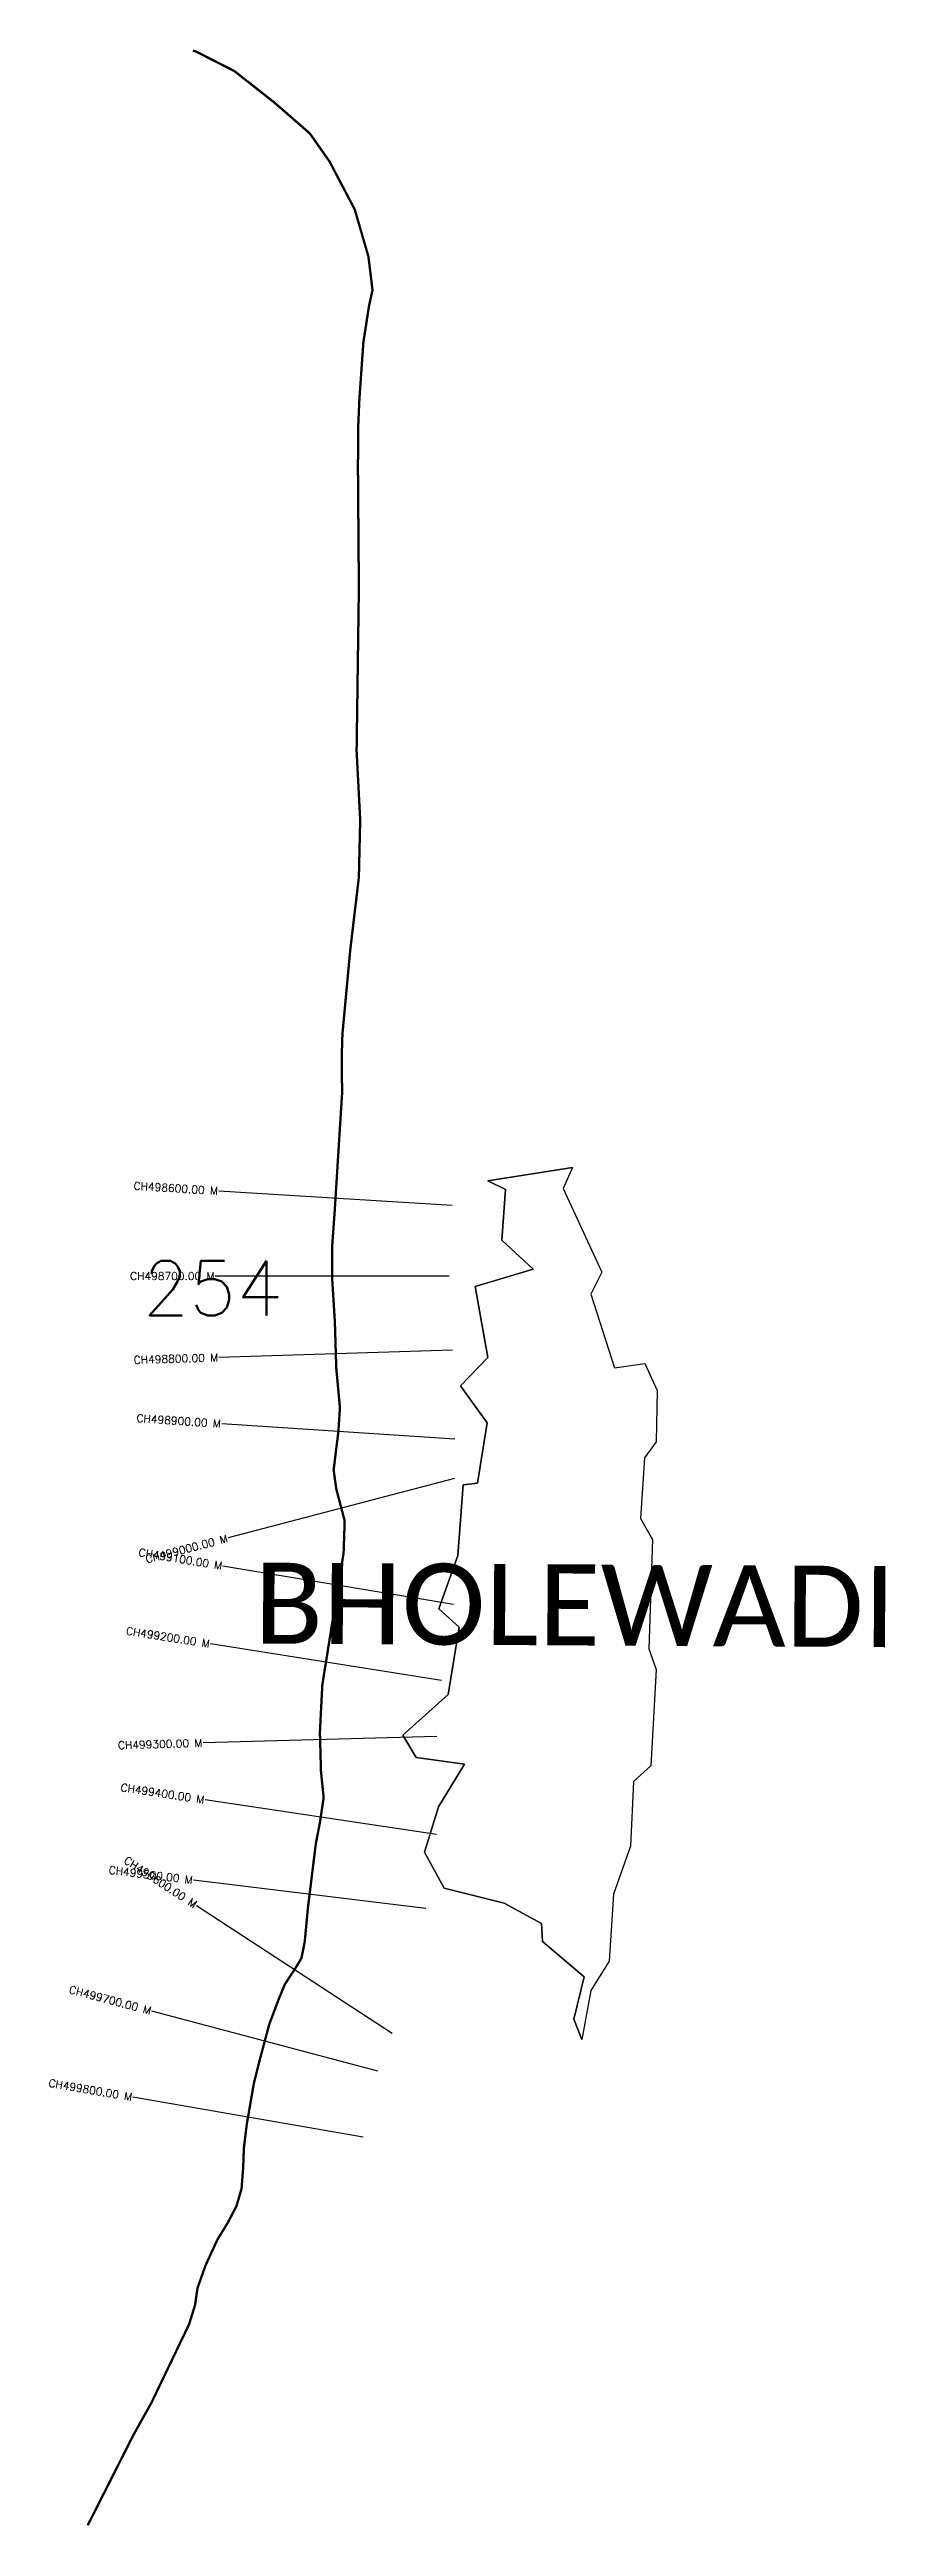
# Model space of a CAD drawing. Header units: metres. Extents: x 317508 to 318580, y 1885910 to 1889090.
import ezdxf
from ezdxf.enums import TextEntityAlignment as Align

# ---------------------------------------------------------------- set-up
doc = ezdxf.new("R2010")
doc.units = ezdxf.units.M
for name, color, linetype in [('CS', 134, 'Continuous'), ('CSMark', 6, 'Continuous'), ('NATURALLY PROTECTED', 3, 'Continuous'), ('village', 3, 'Continuous'), ('VILLAGE NAME', 250, 'Continuous')]:
    doc.layers.add(name, color=color, linetype=linetype)
doc.styles.get("Standard").update_dxf_attribs({"font": 'simplex.shx'})

msp = doc.modelspace()

# ---------------------------------------------------------------- linework, layer by layer
at = {"color": 6, "flags": 128}
msp.add_lwpolyline([(318178.6, 1887654.7), (318166.4, 1887627.7)], dxfattribs=at)
at = {"layer": 'CS'}
for p, q in [((318024.2, 1887605.7), (317724.8, 1887624.4)), ((318020.3, 1887515.2), (317720.3, 1887515.2)), ((318024.8, 1887419.9), (317725, 1887410.8)), ((318027.8, 1887305.7), (317728.5, 1887325.7)), ((318027.1, 1887255.2), (317736.9, 1887179)), ((318026, 1887093.5), (317730.1, 1887142.9)), ((318010.4, 1886996), (317714.1, 1887043)), ((318004.7, 1886924), (317704.8, 1886915.9)), ((318003.9, 1886798.1), (317707.2, 1886842.7)), ((317990.2, 1886703.3), (317692.4, 1886739.7)), ((317947.4, 1886542.7), (317696.3, 1886706.9)), ((317928.7, 1886494.3), (317638.8, 1886571.6)), ((317910.1, 1886409.8), (317614.5, 1886460.9))]:
    msp.add_line(p, q, dxfattribs=at)
at = {"layer": 'NATURALLY PROTECTED', "const_width": 3, "flags": 128}
msp.add_lwpolyline([(317691.5, 1889088.4), (317695.2, 1889087.6), (317744.9, 1889062.2), (317795.7, 1889022.2), (317841.6, 1888982.2), (317867, 1888946), (317899.2, 1888884.6), (317916.8, 1888824), (317922, 1888781.1), (317917.4, 1888760.1), (317910.3, 1888714), (317905.2, 1888641.6), (317903.8, 1888609.5), (317903.3, 1888554.4), (317904.5, 1888398.7), (317901.6, 1888189.4), (317906.2, 1888100.7), (317904.5, 1888027.3), (317893.5, 1887934.5), (317883.4, 1887826), (317882.5, 1887796.1), (317883, 1887750), (317880, 1887702.8), (317873.5, 1887598.8), (317870.3, 1887554.5), (317870.3, 1887511.1), (317873.7, 1887456.3), (317875.5, 1887397.1), (317880.2, 1887345.9), (317878.2, 1887315.5), (317872.1, 1887266.3), (317875.5, 1887242), (317886.3, 1887200.9), (317884.9, 1887159.5), (317876.2, 1887107), (317867.4, 1887051.7), (317857.6, 1886990.2), (317854.5, 1886929.4), (317855.9, 1886879.4), (317859.3, 1886845.5), (317854.7, 1886814.7), (317849.2, 1886785.9), (317839, 1886702.9), (317835.1, 1886661), (317830.9, 1886639.7), (317823.2, 1886626.8), (317809.5, 1886605.9), (317800.9, 1886585), (317789.4, 1886554.2), (317777.4, 1886509.2), (317769.7, 1886478.4), (317760.7, 1886426.3), (317756.9, 1886394.9), (317756.1, 1886371), (317754, 1886343.6), (317747.5, 1886321.3), (317736.8, 1886300.7), (317722.9, 1886277.9), (317707.6, 1886244.6), (317697.4, 1886215.7), (317694.4, 1886194.4), (317686.7, 1886169.5), (317671.4, 1886137.6), (317638.3, 1886068.6), (317615.3, 1886027.4), (317558.4, 1885914.9), (317556.5, 1885911.4)], dxfattribs=at)
at = {"layer": 'village', "color": 6}
for points in [[(318287.4, 1887368.2, 0), (318286, 1887302.4, 0), (318270.8, 1887281.8, 0), (318265.8, 1887204.2, 0), (318281.3, 1887176.9, 0), (318276.6, 1887036.5, 0), (318285.9, 1887010.1, 0), (318279.2, 1886886.3, 0), (318256.8, 1886866.3, 0), (318252.8, 1886783.3, 0), (318231, 1886721.8, 0), (318225.6, 1886635.7, 0), (318202, 1886597.8, 0), (318190.6, 1886535.3, 0), (318180.2, 1886561, 0), (318193.5, 1886615.5, 0), (318139.9, 1886660.8, 0), (318138.7, 1886683.9, 0), (318090.8, 1886710.2, 0), (318013.9, 1886729.2, 0), (317988.5, 1886775.4, 0), (318006.5, 1886833.8, 0), (318040.1, 1886888.6, 0), (317978, 1886897, 0), (317960.9, 1886926, 0), (318019.1, 1886977.9, 0), (318033.1, 1887064.5, 0), (318007.2, 1887087.8, 0), (318031.5, 1887156.6, 0), (318038.2, 1887247.2, 0), (318056.6, 1887249.4, 0), (318069.3, 1887326.9, 0), (318034.8, 1887374.2, 0), (318070.1, 1887410.6, 0), (318053.6, 1887501.7, 0), (318127.9, 1887523.9, 0), (318088, 1887561.5, 0), (318092.5, 1887626.5, 0), (318069.9, 1887637.3, 0), (318178.6, 1887654.7, 0)], [(318178.6, 1887654.7, 0), (318069.9, 1887637.3, 0)], [(318069.9, 1887637.3, 0), (318092.5, 1887626.5, 0), (318088, 1887561.5, 0), (318127.9, 1887523.9, 0), (318053.6, 1887501.7, 0), (318070.1, 1887410.6, 0), (318034.8, 1887374.2, 0), (318069.3, 1887326.9, 0), (318056.6, 1887249.4, 0), (318038.2, 1887247.2, 0), (318031.5, 1887156.6, 0), (318007.2, 1887087.8, 0), (318033.1, 1887064.5, 0), (318019.1, 1886977.9, 0), (317960.9, 1886926, 0), (317978, 1886897, 0), (318040.1, 1886888.6, 0), (318006.5, 1886833.8, 0), (317988.5, 1886775.4, 0), (318013.9, 1886729.2, 0), (318090.8, 1886710.2, 0), (318138.7, 1886683.9, 0), (318139.9, 1886660.8, 0), (318193.5, 1886615.5, 0), (318180.2, 1886561, 0), (318190.6, 1886535.3, 0)], [(318166.4, 1887627.7, 0), (318216.3, 1887520.4, 0), (318201.9, 1887492.2, 0), (318232.4, 1887397.6, 0), (318271.4, 1887402.9, 0), (318287.4, 1887368.2, 0)]]:
    msp.add_polyline3d(points, dxfattribs=at)

# ---------------------------------------------------------------- texts
at = {"insert": (317626.9, 1887534.8), "char_height": 70, "attachment_point": 1}
msp.add_mtext_dynamic_manual_height_columns('254', width=95.172, gutter_width=1, heights=[0], dxfattribs=at)
at = {"layer": 'CSMark'}
for s, rotation, p in [('CH498600.00 M', 356.4244, (317723.8, 1887624.5)), ('CH498800.00 M', 1.7339, (317724, 1887410.8)), ('CH498900.00 M', 356.1779, (317727.5, 1887325.7)), ('CH499000.00 M', 14.6981, (317735.9, 1887178.8)), ('CH499100.00 M', 350.5226, (317729.1, 1887143.1)), ('CH499200.00 M', 350.9929, (317713.1, 1887043.1)), ('CH499300.00 M', 1.5537, (317703.8, 1886915.8)), ('CH499400.00 M', 351.4498, (317706.2, 1886842.9)), ('CH499500.00 M', 353.0264, (317691.4, 1886739.8)), ('CH499600.00 M', 326.8169, (317695.4, 1886707.4)), ('CH499700.00 M', 345.0847, (317637.8, 1886571.8)), ('CH499800.00 M', 350.1972, (317613.5, 1886461.1))]:
    msp.add_text(s, height=10, rotation=rotation, dxfattribs=at).set_placement(p, align=Align.MIDDLE_RIGHT)
msp.add_text('CH498700.00 M', height=10, dxfattribs=at).set_placement((317719.3, 1887515.2), align=Align.MIDDLE_RIGHT)
at = {"layer": 'VILLAGE NAME', "insert": (317770.6, 1887147.4), "char_height": 104.042, "attachment_point": 1, "rotation": 359.6762}
msp.add_mtext_dynamic_manual_height_columns('{\\fCalibri|b0|i0|c0|p34;BHOLEWADI}', width=1065.233, gutter_width=520.2, heights=[0], dxfattribs=at)

doc.saveas('drawing.dxf')
